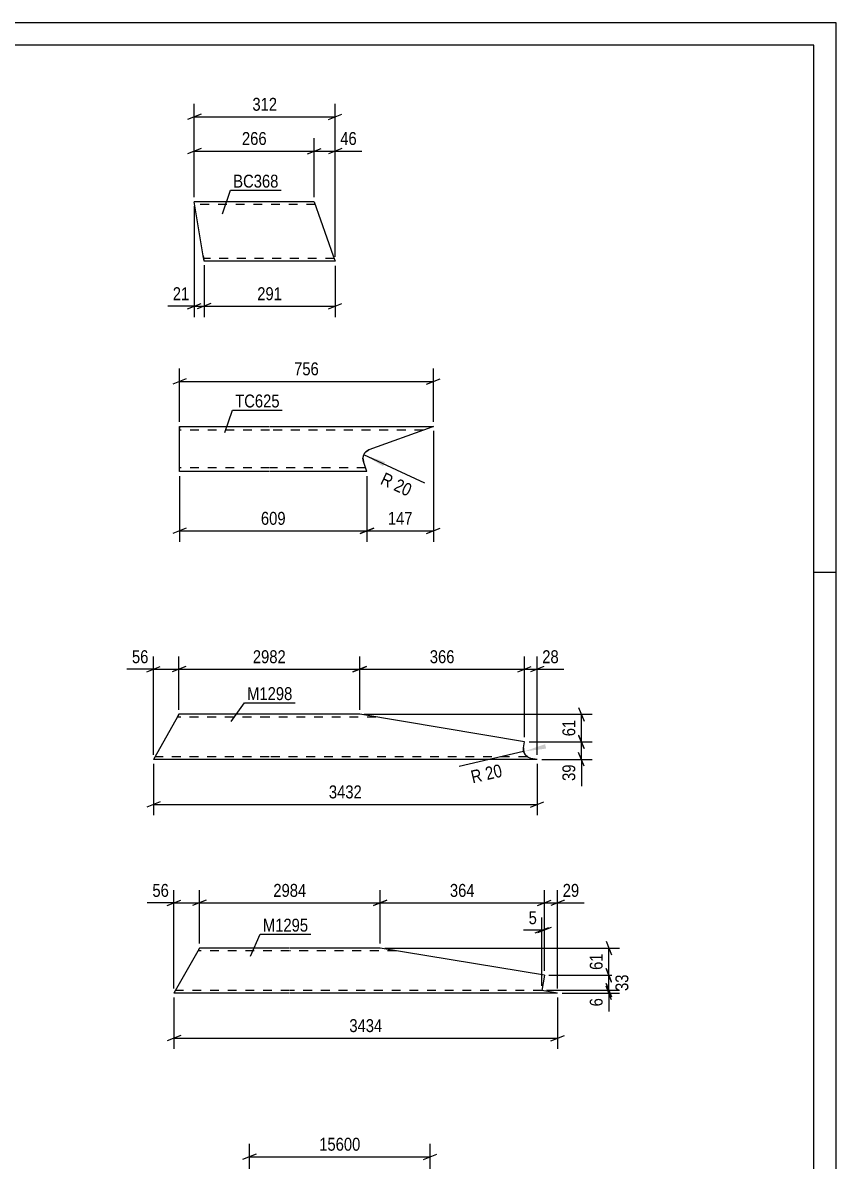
# Model space of a CAD drawing. Header units: millimetres. Extents: x 0 to 594, y 0 to 420.
# Drawn here: x 413.6 to 594, y 167.4 to 420 of the extents above; entities that cross this region are included whole.
import ezdxf

# ---------------------------------------------------------------- set-up
doc = ezdxf.new("R2010")
doc.units = ezdxf.units.MM
doc.linetypes.add('DXK_LINE_DOT2', pattern=[3.9198, 1.9599, -1.9599])
doc.styles.add('Arial Narrow', font='ARIALN.TTF', dxfattribs={"height": 0.2})

# ---------------------------------------------------------------- blocks, each defined once
blk = doc.blocks.new('Unknown-122568315-1163')
at = {"color": 5, "linetype": 'Continuous'}
for p, q in [((594, 420), (0, 420)), ((594, 0), (594, 420)), ((589, 415), (5, 415)), ((589, 5), (589, 415)), ((594, 298), (589, 298))]:
    blk.add_line(p, q, dxfattribs=at)
blk = doc.blocks.new('Part-122568315-14011 - 14010')
at = {"color": 2, "linetype": 'Continuous'}
for p, q in [((478.22, 380.3), (451.62, 380.3)), ((453.59, 368.3), (451.62, 380.3)), ((478.22, 380.3), (482.43, 368.3)), ((453.77, 367.2), (453.59, 368.3)), ((453.79, 367.1), (453.77, 367.2)), ((482.86, 367.1), (453.79, 367.1)), ((482.43, 368.3), (482.86, 367.1))]:
    blk.add_line(p, q, dxfattribs=at)
at = {"color": 7, "linetype": 'DXK_LINE_DOT2'}
for p, q in [((478.43, 379.7), (451.72, 379.7)), ((453.59, 368.3), (453.73, 367.46)), ((482.64, 367.7), (453.69, 367.7))]:
    blk.add_line(p, q, dxfattribs=at)
blk = doc.blocks.new('Part-122568315-14019 - 14018')
at = {"color": 2, "linetype": 'Continuous'}
for p, q in [((448.33, 328.83), (448.33, 330.43)), ((448.33, 330.43), (468.33, 330.43)), ((448.33, 321.42), (448.33, 328.83)), ((468.43, 330.43), (504.65, 330.43)), ((504.32, 330.31), (490.31, 325.21)), ((504.65, 330.43), (504.32, 330.31)), ((489.12, 322.65), (489, 323.42)), ((489.65, 324.81), (490.31, 325.21)), ((448.33, 320.43), (448.33, 321.42)), ((489.92, 320.43), (489.12, 322.65)), ((468.33, 320.43), (448.33, 320.43)), ((489.92, 320.43), (468.43, 320.43))]:
    blk.add_line(p, q, dxfattribs=at)
at = {"color": 7, "linetype": 'DXK_LINE_DOT2'}
for p, q in [((448.33, 330.43), (448.33, 329.96)), ((468.33, 329.63), (448.33, 329.63)), ((502.45, 329.63), (468.43, 329.63)), ((489, 323.42), (489.12, 322.65)), ((489, 323.42), (489.12, 322.65)), ((489.12, 322.65), (489, 323.42)), ((490.31, 325.21), (489.65, 324.81)), ((490.31, 325.21), (489.65, 324.81)), ((489.65, 324.81), (490.31, 325.21)), ((468.33, 321.23), (448.33, 321.23)), ((489.63, 321.23), (468.43, 321.23))]:
    blk.add_line(p, q, dxfattribs=at)
at = {"color": 2, "linetype": 'Continuous'}
blk.add_arc((491, 323.33), 2, 132.4997, 177.4997, dxfattribs=at)
at = {"color": 7, "linetype": 'DXK_LINE_DOT2'}
blk.add_arc((491, 323.33), 2, 132.4997, 177.4997, dxfattribs=at)
blk.add_arc((491, 323.33), 2, 132.4997, 177.4997, dxfattribs=at)
blk.add_arc((491, 323.33), 2, 132.4997, 177.4997, dxfattribs=at)
blk = doc.blocks.new('Part-122568315-14027 - 14026')
at = {"color": 2, "linetype": 'Continuous'}
for p, q in [((447.53, 265.36), (442.56, 256.56)), ((448.21, 266.56), (447.53, 265.36)), ((468.21, 266.56), (448.21, 266.56)), ((488.31, 266.56), (468.31, 266.56)), ((524.87, 260.47), (488.31, 266.56)), ((524.64, 259.09), (524.87, 260.47)), ((524.67, 258.31), (524.64, 259.09)), ((524.92, 257.76), (524.67, 258.31)), ((524.99, 257.6), (524.92, 257.76)), ((468.21, 256.56), (442.56, 256.56)), ((527.67, 256.56), (468.31, 256.56)), ((525.56, 257.06), (524.99, 257.6)), ((526.29, 256.79), (525.56, 257.06)), ((527.67, 256.56), (526.29, 256.79))]:
    blk.add_line(p, q, dxfattribs=at)
at = {"color": 7, "linetype": 'DXK_LINE_DOT2'}
for p, q in [((468.21, 265.96), (447.87, 265.96)), ((448.21, 266.56), (448.01, 266.21)), ((491.91, 265.96), (468.31, 265.96)), ((524.64, 259.09), (524.67, 258.31)), ((524.67, 258.31), (524.64, 259.09)), ((524.64, 259.09), (524.67, 258.31)), ((524.67, 258.31), (524.92, 257.76)), ((524.92, 257.76), (524.67, 258.31)), ((524.67, 258.31), (524.92, 257.76)), ((468.21, 257.16), (442.9, 257.16)), ((525.46, 257.16), (468.31, 257.16))]:
    blk.add_line(p, q, dxfattribs=at)
blk = doc.blocks.new('Part-122568315-14035 - 14034')
at = {"color": 2, "linetype": 'Continuous'}
for p, q in [((452.75, 214.71), (452.07, 213.51)), ((472.75, 214.71), (452.75, 214.71)), ((492.85, 214.71), (472.85, 214.71)), ((529.27, 208.65), (492.85, 214.71)), ((452.07, 213.51), (447.1, 204.71)), ((529.27, 208.65), (528.71, 205.29)), ((472.75, 204.71), (447.1, 204.71)), ((532.21, 204.71), (472.85, 204.71)), ((532.21, 204.71), (528.71, 205.29))]:
    blk.add_line(p, q, dxfattribs=at)
at = {"color": 7, "linetype": 'DXK_LINE_DOT2'}
for p, q in [((452.75, 214.71), (452.55, 214.36)), ((472.75, 214.11), (452.41, 214.11)), ((496.45, 214.11), (472.85, 214.11)), ((472.75, 205.31), (447.44, 205.31)), ((528.71, 205.31), (472.85, 205.31)), ((528.72, 205.35), (528.71, 205.31)), ((528.71, 205.31), (528.72, 205.35)), ((528.71, 205.31), (528.71, 205.29)), ((528.71, 205.29), (528.71, 205.31))]:
    blk.add_line(p, q, dxfattribs=at)
blk = doc.blocks.new('StraightDimension-122568315-14351 - 14010')
at = {"color": 7, "linetype": 'Continuous'}
for p, q in [((453.77, 366.2), (453.77, 354.7)), ((482.86, 366.1), (482.86, 354.7)), ((455.27, 357.7), (452.27, 356.5)), ((453.77, 357.1), (482.86, 357.1)), ((481.36, 356.5), (484.36, 357.7))]:
    blk.add_line(p, q, dxfattribs=at)
at = {"color": 0}
blk.add_wipeout([(471.66, 357.85), (471.66, 362.05), (464.97, 362.05), (464.97, 357.85)], dxfattribs=at)
at = {"color": 3, "style": 'Arial Narrow'}
blk.add_text('291', height=2.863, dxfattribs=at).set_placement((465.57, 358.45))
blk = doc.blocks.new('StraightDimension-122568315-14316 - 14010')
at = {"color": 7, "linetype": 'Continuous'}
for p, q in [((478.22, 381.3), (478.22, 394.39)), ((482.86, 368.1), (482.86, 394.39)), ((476.72, 390.94), (479.72, 392.14)), ((478.22, 391.54), (482.86, 391.54)), ((484.36, 392.14), (481.36, 390.94))]:
    blk.add_line(p, q, dxfattribs=at)
at = {"color": 0}
blk.add_wipeout([(488.24, 392.29), (488.24, 396.49), (483.38, 396.49), (483.38, 392.29)], dxfattribs=at)
at = {"color": 7, "linetype": 'Continuous'}
blk.add_line((482.86, 391.54), (488.76, 391.54), dxfattribs=at)
blk.add_line((482.86, 391.54), (488.76, 391.54), dxfattribs=at)
at = {"color": 3, "style": 'Arial Narrow'}
blk.add_text('46', height=2.863, dxfattribs=at).set_placement((483.98, 392.89))
blk = doc.blocks.new('StraightDimension-122568315-14378 - 14010')
at = {"color": 7, "linetype": 'Continuous'}
for p, q in [((451.62, 381.3), (451.62, 401.98)), ((482.86, 368.1), (482.86, 401.98)), ((453.12, 399.73), (450.12, 398.53)), ((451.62, 399.13), (482.86, 399.13)), ((481.36, 398.53), (484.36, 399.73))]:
    blk.add_line(p, q, dxfattribs=at)
at = {"color": 0}
blk.add_wipeout([(470.58, 399.88), (470.58, 404.08), (463.9, 404.08), (463.9, 399.88)], dxfattribs=at)
at = {"color": 3, "style": 'Arial Narrow'}
blk.add_text('312', height=2.863, dxfattribs=at).set_placement((464.5, 400.48))
blk = doc.blocks.new('StraightDimension-122568315-14352 - 14010')
at = {"color": 7, "linetype": 'Continuous'}
for p, q in [((451.62, 379.3), (451.62, 354.7)), ((453.77, 366.2), (453.77, 354.7)), ((450.12, 356.5), (453.12, 357.7)), ((451.62, 357.1), (453.77, 357.1)), ((455.27, 357.7), (452.27, 356.5))]:
    blk.add_line(p, q, dxfattribs=at)
at = {"color": 0}
blk.add_wipeout([(451.1, 357.85), (451.1, 362.05), (446.24, 362.05), (446.24, 357.85)], dxfattribs=at)
at = {"color": 7, "linetype": 'Continuous'}
blk.add_line((451.62, 357.1), (445.72, 357.1), dxfattribs=at)
blk.add_line((451.62, 357.1), (445.72, 357.1), dxfattribs=at)
at = {"color": 3, "style": 'Arial Narrow'}
blk.add_text('21', height=2.863, dxfattribs=at).set_placement((446.84, 358.45))
blk = doc.blocks.new('StraightDimension-122568315-14317 - 14010')
at = {"color": 7, "linetype": 'Continuous'}
for p, q in [((451.62, 381.3), (451.62, 394.39)), ((478.22, 381.3), (478.22, 394.39)), ((453.12, 392.14), (450.12, 390.94)), ((451.62, 391.54), (478.22, 391.54)), ((476.72, 390.94), (479.72, 392.14))]:
    blk.add_line(p, q, dxfattribs=at)
at = {"color": 0}
blk.add_wipeout([(468.27, 392.29), (468.27, 396.49), (461.58, 396.49), (461.58, 392.29)], dxfattribs=at)
at = {"color": 3, "style": 'Arial Narrow'}
blk.add_text('266', height=2.863, dxfattribs=at).set_placement((462.18, 392.89))
blk = doc.blocks.new('StraightDimension-122568315-14401 - 14018')
at = {"color": 7, "linetype": 'Continuous'}
for p, q in [((504.65, 329.43), (504.65, 304.86)), ((489.92, 319.43), (489.92, 304.86)), ((491.42, 307.86), (488.42, 306.66)), ((489.92, 307.26), (504.65, 307.26)), ((503.15, 306.66), (506.15, 307.86))]:
    blk.add_line(p, q, dxfattribs=at)
at = {"color": 0}
blk.add_wipeout([(500.63, 308.01), (500.63, 312.21), (493.94, 312.21), (493.94, 308.01)], dxfattribs=at)
at = {"color": 3, "style": 'Arial Narrow'}
blk.add_text('147', height=2.863, dxfattribs=at).set_placement((494.54, 308.61))
blk = doc.blocks.new('RadiusDimension-122568315-14436 - 14018')
at = {"linetype": 'Continuous'}
blk.add_hatch(color=7, dxfattribs=at).paths.add_polyline_path([(493.5, 321.61), (489.18, 324.18), (493.93, 322.52)])
at = {"color": 7, "linetype": 'Continuous'}
blk.add_line((489.18, 324.18), (502.66, 317.89), dxfattribs=at)
blk.add_arc((491, 323.33), 2, 132.4997, 177.4997, dxfattribs=at)
at = {"color": 0}
blk.add_wipeout([(499.27, 314.01), (501.04, 317.82), (493.66, 321.26), (491.89, 317.46)], dxfattribs=at)
at = {"color": 3, "style": 'Arial Narrow'}
blk.add_text('R 20', height=2.863, rotation=-24.9981, dxfattribs=at).set_placement((492.68, 317.75))
blk = doc.blocks.new('StraightDimension-122568315-14390 - 14018')
at = {"color": 7, "linetype": 'Continuous'}
for p, q in [((449.83, 341.03), (446.83, 339.83)), ((448.33, 331.43), (448.33, 343.28)), ((503.15, 339.83), (506.15, 341.03)), ((504.65, 331.43), (504.65, 343.28)), ((448.33, 340.43), (504.65, 340.43))]:
    blk.add_line(p, q, dxfattribs=at)
at = {"color": 0}
blk.add_wipeout([(479.83, 341.18), (479.83, 345.38), (473.15, 345.38), (473.15, 341.18)], dxfattribs=at)
at = {"color": 3, "style": 'Arial Narrow'}
blk.add_text('756', height=2.863, dxfattribs=at).set_placement((473.75, 341.78))
blk = doc.blocks.new('StraightDimension-122568315-14402 - 14018')
at = {"color": 7, "linetype": 'Continuous'}
for p, q in [((448.33, 319.43), (448.33, 304.86)), ((489.92, 319.43), (489.92, 304.86)), ((449.83, 307.86), (446.83, 306.66)), ((448.33, 307.26), (489.92, 307.26)), ((488.42, 306.66), (491.42, 307.86))]:
    blk.add_line(p, q, dxfattribs=at)
at = {"color": 0}
blk.add_wipeout([(472.47, 308.01), (472.47, 312.21), (465.79, 312.21), (465.79, 308.01)], dxfattribs=at)
at = {"color": 3, "style": 'Arial Narrow'}
blk.add_text('609', height=2.863, dxfattribs=at).set_placement((466.39, 308.61))
blk = doc.blocks.new('StraightDimension-122568315-14456 - 14026')
at = {"color": 7, "linetype": 'Continuous'}
for p, q in [((442.56, 257.56), (442.56, 279.41)), ((448.21, 267.56), (448.21, 279.41)), ((441.06, 275.96), (444.06, 277.16)), ((442.56, 276.56), (448.21, 276.56)), ((449.71, 277.16), (446.71, 275.96))]:
    blk.add_line(p, q, dxfattribs=at)
at = {"color": 0}
blk.add_wipeout([(442.04, 277.31), (442.04, 281.51), (437.18, 281.51), (437.18, 277.31)], dxfattribs=at)
at = {"color": 7, "linetype": 'Continuous'}
blk.add_line((442.56, 276.56), (436.65, 276.56), dxfattribs=at)
blk.add_line((442.56, 276.56), (436.65, 276.56), dxfattribs=at)
at = {"color": 3, "style": 'Arial Narrow'}
blk.add_text('56', height=2.863, dxfattribs=at).set_placement((437.78, 277.91))
blk = doc.blocks.new('RadiusDimension-122568315-14440 - 14026')
at = {"linetype": 'Continuous'}
blk.add_hatch(color=7, dxfattribs=at).paths.add_polyline_path([(529.65, 258.95), (524.67, 258.31), (529.43, 259.93)])
at = {"color": 7, "linetype": 'Continuous'}
blk.add_line((524.67, 258.31), (510.4, 255), dxfattribs=at)
blk.add_arc((526.62, 258.76), 2, 170.5474, 215.5474, dxfattribs=at)
at = {"color": 0}
blk.add_wipeout([(520.85, 252.34), (519.9, 256.43), (511.96, 254.6), (512.91, 250.5)], dxfattribs=at)
at = {"color": 3, "style": 'Arial Narrow'}
blk.add_text('R 20', height=2.863, rotation=13.0462, dxfattribs=at).set_placement((513.36, 251.22))
blk = doc.blocks.new('StraightDimension-122568315-14453 - 14026')
at = {"color": 7, "linetype": 'Continuous'}
for p, q in [((524.87, 261.47), (524.87, 279.41)), ((527.67, 257.56), (527.67, 279.41)), ((523.37, 275.96), (526.37, 277.16)), ((524.87, 276.56), (527.67, 276.56)), ((529.17, 277.16), (526.17, 275.96))]:
    blk.add_line(p, q, dxfattribs=at)
at = {"color": 0}
blk.add_wipeout([(533.05, 277.31), (533.05, 281.51), (528.19, 281.51), (528.19, 277.31)], dxfattribs=at)
at = {"color": 7, "linetype": 'Continuous'}
blk.add_line((527.67, 276.56), (533.57, 276.56), dxfattribs=at)
blk.add_line((527.67, 276.56), (533.57, 276.56), dxfattribs=at)
at = {"color": 3, "style": 'Arial Narrow'}
blk.add_text('28', height=2.863, dxfattribs=at).set_placement((528.79, 277.91))
blk = doc.blocks.new('StraightDimension-122568315-14442 - 14026')
at = {"color": 7, "linetype": 'Continuous'}
for p, q in [((442.56, 255.56), (442.56, 244.16)), ((527.67, 255.56), (527.67, 244.16)), ((444.06, 247.16), (441.06, 245.96)), ((442.56, 246.56), (527.67, 246.56)), ((526.17, 245.96), (529.17, 247.16))]:
    blk.add_line(p, q, dxfattribs=at)
at = {"color": 0}
blk.add_wipeout([(489.37, 247.31), (489.37, 251.51), (480.86, 251.51), (480.86, 247.31)], dxfattribs=at)
at = {"color": 3, "style": 'Arial Narrow'}
blk.add_text('3432', height=2.863, dxfattribs=at).set_placement((481.46, 247.91))
blk = doc.blocks.new('StraightDimension-122568315-14454 - 14026')
at = {"color": 7, "linetype": 'Continuous'}
for p, q in [((488.31, 267.56), (488.31, 279.41)), ((524.87, 261.47), (524.87, 279.41)), ((489.81, 277.16), (486.81, 275.96)), ((488.31, 276.56), (524.87, 276.56)), ((523.37, 275.96), (526.37, 277.16))]:
    blk.add_line(p, q, dxfattribs=at)
at = {"color": 0}
blk.add_wipeout([(509.93, 277.31), (509.93, 281.51), (503.25, 281.51), (503.25, 277.31)], dxfattribs=at)
at = {"color": 3, "style": 'Arial Narrow'}
blk.add_text('366', height=2.863, dxfattribs=at).set_placement((503.85, 277.91))
blk = doc.blocks.new('StraightDimension-122568315-14455 - 14026')
at = {"color": 7, "linetype": 'Continuous'}
for p, q in [((448.21, 267.56), (448.21, 279.41)), ((488.31, 267.56), (488.31, 279.41)), ((449.71, 277.16), (446.71, 275.96)), ((448.21, 276.56), (488.31, 276.56)), ((486.81, 275.96), (489.81, 277.16))]:
    blk.add_line(p, q, dxfattribs=at)
at = {"color": 0}
blk.add_wipeout([(472.51, 277.31), (472.51, 281.51), (464, 281.51), (464, 277.31)], dxfattribs=at)
at = {"color": 3, "style": 'Arial Narrow'}
blk.add_text('2982', height=2.863, dxfattribs=at).set_placement((464.6, 277.91))
blk = doc.blocks.new('StraightDimension-122568315-14605 - 14026')
at = {"color": 7, "linetype": 'Continuous'}
for p, q in [((536.87, 268.06), (538.07, 265.06)), ((489.31, 266.56), (539.87, 266.56)), ((537.47, 260.47), (537.47, 266.56)), ((525.87, 260.47), (539.87, 260.47)), ((538.07, 258.97), (536.87, 261.97))]:
    blk.add_line(p, q, dxfattribs=at)
at = {"color": 0}
blk.add_wipeout([(536.72, 265.94), (532.52, 265.94), (532.52, 261.09), (536.72, 261.09)], dxfattribs=at)
at = {"color": 3, "style": 'Arial Narrow'}
blk.add_text('61', height=2.863, rotation=90.0002, dxfattribs=at).set_placement((536.12, 261.69))
blk = doc.blocks.new('StraightDimension-122568315-14606 - 14026')
at = {"color": 7, "linetype": 'Continuous'}
for p, q in [((525.87, 260.47), (539.87, 260.47)), ((536.87, 261.97), (538.07, 258.97)), ((537.47, 256.56), (537.47, 260.47)), ((538.07, 255.06), (536.87, 258.06)), ((528.67, 256.56), (539.87, 256.56))]:
    blk.add_line(p, q, dxfattribs=at)
at = {"color": 0}
blk.add_wipeout([(536.72, 256.03), (532.52, 256.03), (532.52, 251.18), (536.72, 251.18)], dxfattribs=at)
at = {"color": 7, "linetype": 'Continuous'}
blk.add_line((537.47, 256.56), (537.47, 250.65), dxfattribs=at)
blk.add_line((537.47, 256.56), (537.47, 250.65), dxfattribs=at)
at = {"color": 3, "style": 'Arial Narrow'}
blk.add_text('39', height=2.863, rotation=90.0002, dxfattribs=at).set_placement((536.12, 251.78))
blk = doc.blocks.new('StraightDimension-122568315-14689 - 14034')
at = {"color": 7, "linetype": 'Continuous'}
for p, q in [((447.1, 205.71), (447.1, 227.56)), ((452.75, 215.71), (452.75, 227.56)), ((445.6, 224.11), (448.6, 225.31)), ((454.25, 225.31), (451.25, 224.11)), ((447.1, 224.71), (452.75, 224.71))]:
    blk.add_line(p, q, dxfattribs=at)
at = {"color": 0}
blk.add_wipeout([(446.57, 225.46), (446.57, 229.66), (441.72, 229.66), (441.72, 225.46)], dxfattribs=at)
at = {"color": 7, "linetype": 'Continuous'}
blk.add_line((447.1, 224.71), (441.19, 224.71), dxfattribs=at)
blk.add_line((447.1, 224.71), (441.19, 224.71), dxfattribs=at)
at = {"color": 3, "style": 'Arial Narrow'}
blk.add_text('56', height=2.863, dxfattribs=at).set_placement((442.32, 226.06))
blk = doc.blocks.new('StraightDimension-122568315-14688 - 14034')
at = {"color": 7, "linetype": 'Continuous'}
for p, q in [((452.75, 215.71), (452.75, 227.56)), ((492.85, 215.71), (492.85, 227.56)), ((454.25, 225.31), (451.25, 224.11)), ((491.35, 224.11), (494.35, 225.31)), ((452.75, 224.71), (492.85, 224.71))]:
    blk.add_line(p, q, dxfattribs=at)
at = {"color": 0}
blk.add_wipeout([(477.05, 225.46), (477.05, 229.66), (468.54, 229.66), (468.54, 225.46)], dxfattribs=at)
at = {"color": 3, "style": 'Arial Narrow'}
blk.add_text('2984', height=2.863, dxfattribs=at).set_placement((469.14, 226.06))
blk = doc.blocks.new('StraightDimension-122568315-14672 - 14034')
at = {"color": 7, "linetype": 'Continuous'}
for p, q in [((447.1, 203.71), (447.1, 192.31)), ((532.21, 203.71), (532.21, 192.31)), ((448.6, 195.31), (445.6, 194.11)), ((447.1, 194.71), (532.21, 194.71)), ((530.71, 194.11), (533.71, 195.31))]:
    blk.add_line(p, q, dxfattribs=at)
at = {"color": 0}
blk.add_wipeout([(493.91, 195.46), (493.91, 199.66), (485.4, 199.66), (485.4, 195.46)], dxfattribs=at)
at = {"color": 3, "style": 'Arial Narrow'}
blk.add_text('3434', height=2.863, dxfattribs=at).set_placement((486, 196.06))
blk = doc.blocks.new('StraightDimension-122568315-14686 - 14034')
at = {"color": 7, "linetype": 'Continuous'}
for p, q in [((529.27, 209.65), (529.27, 227.56)), ((532.21, 205.71), (532.21, 227.56)), ((527.77, 224.11), (530.77, 225.31)), ((533.71, 225.31), (530.71, 224.11)), ((529.27, 224.71), (532.21, 224.71))]:
    blk.add_line(p, q, dxfattribs=at)
at = {"color": 0}
blk.add_wipeout([(537.59, 225.46), (537.59, 229.66), (532.73, 229.66), (532.73, 225.46)], dxfattribs=at)
at = {"color": 7, "linetype": 'Continuous'}
blk.add_line((532.21, 224.71), (538.11, 224.71), dxfattribs=at)
blk.add_line((532.21, 224.71), (538.11, 224.71), dxfattribs=at)
at = {"color": 3, "style": 'Arial Narrow'}
blk.add_text('29', height=2.863, dxfattribs=at).set_placement((533.33, 226.06))
blk = doc.blocks.new('StraightDimension-122568315-14687 - 14034')
at = {"color": 7, "linetype": 'Continuous'}
for p, q in [((492.85, 215.71), (492.85, 227.56)), ((529.27, 209.65), (529.27, 227.56)), ((494.35, 225.31), (491.35, 224.11)), ((527.77, 224.11), (530.77, 225.31)), ((492.85, 224.71), (529.27, 224.71))]:
    blk.add_line(p, q, dxfattribs=at)
at = {"color": 0}
blk.add_wipeout([(514.4, 225.46), (514.4, 229.66), (507.71, 229.66), (507.71, 225.46)], dxfattribs=at)
at = {"color": 3, "style": 'Arial Narrow'}
blk.add_text('364', height=2.863, dxfattribs=at).set_placement((508.31, 226.06))
blk = doc.blocks.new('StraightDimension-122568315-14765 - 14034')
at = {"color": 7, "linetype": 'Continuous'}
for p, q in [((493.85, 214.71), (545.94, 214.71)), ((542.94, 216.21), (544.14, 213.21)), ((543.54, 208.65), (543.54, 214.71)), ((544.14, 207.15), (542.94, 210.15)), ((530.27, 208.65), (545.94, 208.65))]:
    blk.add_line(p, q, dxfattribs=at)
at = {"color": 0}
blk.add_wipeout([(542.79, 214.11), (538.59, 214.11), (538.59, 209.25), (542.79, 209.25)], dxfattribs=at)
at = {"color": 3, "style": 'Arial Narrow'}
blk.add_text('61', height=2.863, rotation=90.0002, dxfattribs=at).set_placement((542.19, 209.85))
blk = doc.blocks.new('StraightDimension-122568315-14830 - 14034')
at = {"color": 7, "linetype": 'Continuous'}
for p, q in [((528.72, 206.35), (528.72, 221.5)), ((529.27, 209.65), (529.27, 221.5)), ((527.22, 218.05), (530.22, 219.25)), ((530.77, 219.25), (527.77, 218.05)), ((528.72, 218.65), (529.27, 218.65))]:
    blk.add_line(p, q, dxfattribs=at)
at = {"color": 0}
blk.add_wipeout([(528.19, 219.4), (528.19, 223.6), (525.17, 223.6), (525.17, 219.4)], dxfattribs=at)
at = {"color": 7, "linetype": 'Continuous'}
blk.add_line((528.72, 218.65), (524.64, 218.65), dxfattribs=at)
blk.add_line((528.72, 218.65), (524.64, 218.65), dxfattribs=at)
at = {"color": 3, "style": 'Arial Narrow'}
blk.add_text('5', height=2.86, dxfattribs=at).set_placement((525.77, 220))
blk = doc.blocks.new('StraightDimension-122568315-14766 - 14034')
at = {"color": 7, "linetype": 'Continuous'}
for p, q in [((542.94, 210.15), (544.14, 207.15)), ((530.27, 208.65), (546.39, 208.65)), ((543.54, 205.35), (543.54, 208.65)), ((529.72, 205.35), (546.39, 205.35)), ((544.14, 203.85), (542.94, 206.85))]:
    blk.add_line(p, q, dxfattribs=at)
at = {"color": 0}
blk.add_wipeout([(548.49, 209.43), (544.29, 209.43), (544.29, 204.57), (548.49, 204.57)], dxfattribs=at)
at = {"color": 3, "style": 'Arial Narrow'}
blk.add_text('33', height=2.863, rotation=90.0002, dxfattribs=at).set_placement((547.89, 205.17))
blk = doc.blocks.new('StraightDimension-122568315-14767 - 14034')
at = {"color": 7, "linetype": 'Continuous'}
for p, q in [((529.72, 205.35), (545.94, 205.35)), ((533.21, 204.71), (545.94, 204.71)), ((542.94, 206.85), (544.14, 203.85)), ((544.14, 203.21), (542.94, 206.21)), ((543.54, 204.71), (543.54, 205.35))]:
    blk.add_line(p, q, dxfattribs=at)
at = {"color": 0}
blk.add_wipeout([(542.79, 204.18), (538.59, 204.18), (538.59, 201.16), (542.79, 201.16)], dxfattribs=at)
at = {"color": 7, "linetype": 'Continuous'}
blk.add_line((543.54, 204.71), (543.54, 200.63), dxfattribs=at)
blk.add_line((543.54, 204.71), (543.54, 200.63), dxfattribs=at)
at = {"color": 3, "style": 'Arial Narrow'}
blk.add_text('6', height=2.86, rotation=90.0002, dxfattribs=at).set_placement((542.19, 201.76))
blk = doc.blocks.new('StraightDimension-122568315-10052 - 9533')
at = {"color": 7, "linetype": 'Continuous'}
for p, q in [((463.84, 159.39), (463.84, 171.24)), ((503.94, 159.39), (503.94, 171.24)), ((465.34, 168.99), (462.34, 167.79)), ((463.84, 168.39), (503.94, 168.39)), ((502.44, 167.79), (505.44, 168.99))]:
    blk.add_line(p, q, dxfattribs=at)
at = {"color": 0}
blk.add_wipeout([(489.07, 169.14), (489.07, 173.34), (478.72, 173.34), (478.72, 169.14)], dxfattribs=at)
at = {"color": 3, "style": 'Arial Narrow'}
blk.add_text('15600', height=2.863, dxfattribs=at).set_placement((479.32, 169.74))
blk = doc.blocks.new('Mark-122568315-14053 - 14010')
at = {"color": 0}
blk.add_wipeout([(470.28, 383.43), (470.28, 386.43), (460.24, 386.43), (460.24, 383.43)], dxfattribs=at)
blk.add_wipeout([(470.28, 383.43), (470.28, 386.43), (460.24, 386.43), (460.24, 383.43)], dxfattribs=at)
at = {"color": 30, "linetype": 'Continuous'}
for p, q in [((457.9, 377.64), (459.64, 382.83)), ((459.64, 382.83), (470.88, 382.83))]:
    blk.add_line(p, q, dxfattribs=at)
at = {"color": 3, "style": 'Arial Narrow'}
blk.add_text('BC368', height=2.863, dxfattribs=at).set_placement((460.24, 383.43))
blk = doc.blocks.new('Mark-122568315-14050 - 14018')
at = {"color": 0}
blk.add_wipeout([(470.54, 334.65), (470.54, 337.65), (460.68, 337.65), (460.68, 334.65)], dxfattribs=at)
blk.add_wipeout([(470.54, 334.65), (470.54, 337.65), (460.68, 337.65), (460.68, 334.65)], dxfattribs=at)
at = {"color": 30, "linetype": 'Continuous'}
for p, q in [((458.36, 329.07), (460.08, 334.05)), ((460.08, 334.05), (471.14, 334.05))]:
    blk.add_line(p, q, dxfattribs=at)
at = {"color": 3, "style": 'Arial Narrow'}
blk.add_text('TC625', height=2.863, dxfattribs=at).set_placement((460.68, 334.65))
blk = doc.blocks.new('Mark-122568315-14047 - 14026')
at = {"color": 0}
blk.add_wipeout([(473.38, 269.72), (473.38, 272.72), (463.32, 272.72), (463.32, 269.72)], dxfattribs=at)
blk.add_wipeout([(473.38, 269.72), (473.38, 272.72), (463.32, 272.72), (463.32, 269.72)], dxfattribs=at)
at = {"color": 30, "linetype": 'Continuous'}
for p, q in [((459.82, 264.97), (462.72, 269.12)), ((462.72, 269.12), (473.98, 269.12))]:
    blk.add_line(p, q, dxfattribs=at)
at = {"color": 3, "style": 'Arial Narrow'}
blk.add_text('M1298', height=2.863, dxfattribs=at).set_placement((463.32, 269.72))
blk = doc.blocks.new('Mark-122568315-14044 - 14034')
at = {"color": 0}
blk.add_wipeout([(476.88, 218.35), (476.88, 221.35), (466.82, 221.35), (466.82, 218.35)], dxfattribs=at)
blk.add_wipeout([(476.88, 218.35), (476.88, 221.35), (466.82, 221.35), (466.82, 218.35)], dxfattribs=at)
at = {"color": 30, "linetype": 'Continuous'}
for p, q in [((464.1, 212.91), (466.22, 217.75)), ((466.22, 217.75), (477.48, 217.75))]:
    blk.add_line(p, q, dxfattribs=at)
at = {"color": 3, "style": 'Arial Narrow'}
blk.add_text('M1295', height=2.863, dxfattribs=at).set_placement((466.82, 218.35))

msp = doc.modelspace()

# ---------------------------------------------------------------- block references
for name in ['Unknown-122568315-1163', 'Part-122568315-14011 - 14010', 'Part-122568315-14019 - 14018', 'Part-122568315-14027 - 14026', 'Part-122568315-14035 - 14034']:
    msp.add_blockref(name, (0, 0))

# ---------------------------------------------------------------- next in the draw order: block references
for name in ['StraightDimension-122568315-14316 - 14010', 'StraightDimension-122568315-14351 - 14010', 'StraightDimension-122568315-14390 - 14018', 'StraightDimension-122568315-14401 - 14018', 'StraightDimension-122568315-14456 - 14026', 'RadiusDimension-122568315-14440 - 14026', 'StraightDimension-122568315-14689 - 14034', 'StraightDimension-122568315-14686 - 14034', 'StraightDimension-122568315-14672 - 14034', 'StraightDimension-122568315-10052 - 9533']:
    msp.add_blockref(name, (0, 0))

# ---------------------------------------------------------------- next in the draw order: block references
for name in ['StraightDimension-122568315-14378 - 14010', 'Mark-122568315-14050 - 14018', 'RadiusDimension-122568315-14436 - 14018', 'StraightDimension-122568315-14453 - 14026', 'StraightDimension-122568315-14442 - 14026', 'StraightDimension-122568315-14688 - 14034']:
    msp.add_blockref(name, (0, 0))

# ---------------------------------------------------------------- next in the draw order: block references
for name in ['StraightDimension-122568315-14317 - 14010', 'StraightDimension-122568315-14352 - 14010', 'StraightDimension-122568315-14402 - 14018', 'StraightDimension-122568315-14454 - 14026', 'StraightDimension-122568315-14687 - 14034', 'Mark-122568315-14044 - 14034']:
    msp.add_blockref(name, (0, 0))

# ---------------------------------------------------------------- next in the draw order: block references
for name in ['Mark-122568315-14053 - 14010', 'StraightDimension-122568315-14455 - 14026', 'StraightDimension-122568315-14765 - 14034']:
    msp.add_blockref(name, (0, 0))

# ---------------------------------------------------------------- next in the draw order: block references
for name in ['Mark-122568315-14047 - 14026', 'StraightDimension-122568315-14605 - 14026', 'StraightDimension-122568315-14830 - 14034']:
    msp.add_blockref(name, (0, 0))

# ---------------------------------------------------------------- next in the draw order: block references
for name in ['StraightDimension-122568315-14606 - 14026', 'StraightDimension-122568315-14766 - 14034']:
    msp.add_blockref(name, (0, 0))

# ---------------------------------------------------------------- next in the draw order: block references
msp.add_blockref('StraightDimension-122568315-14767 - 14034', (0, 0))

doc.saveas('drawing.dxf')
